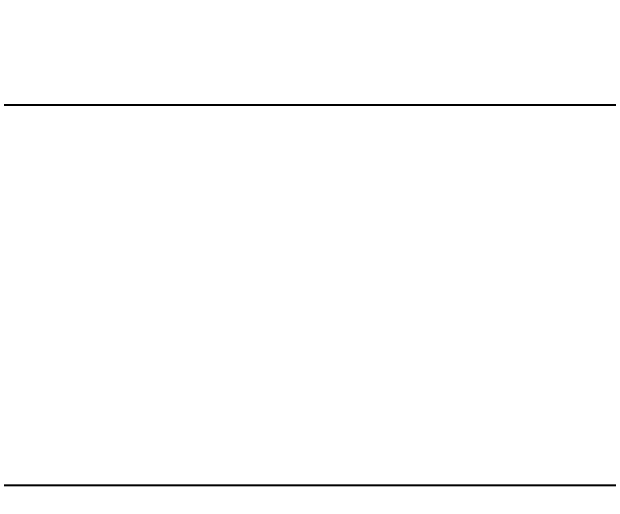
# Model space of a CAD drawing. Header units: metres. Extents: x 198 to 412, y -54 to 17.
# Drawn here: x 251.58774 to 251.61914, y -23.62873 to -23.60292 of the extents above; entities that cross this region are included whole.
import ezdxf

# ---------------------------------------------------------------- set-up
doc = ezdxf.new("R2010")
doc.units = ezdxf.units.M
doc.header["$LTSCALE"] = 10
doc.layers.add('01', color=1, linetype='Continuous')
doc.layers.add('TCOTA', color=1, linetype='Continuous')
doc.styles.add('ARIAL', font='arial.ttf')
doc.dimstyles.new('ST-COTA-25', dxfattribs={"dimscale": 0.25, "dimtxt": 0.18, "dimasz": 0.1, "dimexe": 0.18, "dimexo": 0.0625, "dimgap": 0.09, "dimtad": 1, "dimzin": 4, "dimdsep": 46, "dimtxsty": 'ARIAL', "dimblk1": 'COTA_N', "dimblk2": 'COTA_N', "dimsah": 1, "dimcen": 0.09, "dimclrd": 8, "dimclre": 8, "dimclrt": 1, "dimadec": 0, "dimazin": 0, "dimtfac": 1, "dimtix": 1, "dimtmove": 0, "dimatfit": 3, "dimldrblk": 'COTA_N', "dimfxl": 0.18, "dimtolj": 1, "dimtzin": 0, "dimarcsym": 0})

# ---------------------------------------------------------------- blocks, each defined once
blk = doc.blocks.new('COTA_N')
for p, q in [((0, 0.5), (0, -0.5)), ((-1, 0), (0, 0))]:
    blk.add_line(p, q)
at = {"color": 3, "const_width": 0.065}
blk.add_lwpolyline([(0.1414, 0.1414), (0.2828, 0.2828), (0, 0), (-0.1414, -0.1414), (-0.2828, -0.2828)], dxfattribs=at)
blk = doc.blocks.new('*D518')
at = {"layer": 'Defpoints', "color": 0, "transparency": 16777216}
for p in [(251.173954, -23.57783), (251.627435, -23.62783), (251.627435, -23.675851)]:
    blk.add_point(p, dxfattribs=at)
at = {"layer": 'TCOTA', "color": 8, "lineweight": -2, "transparency": 16777216}
for p, q in [((251.173954, -23.593455), (251.173954, -23.720851)), ((251.627435, -23.643455), (251.627435, -23.720851)), ((251.198954, -23.675851), (251.602435, -23.675851))]:
    blk.add_line(p, q, dxfattribs=at)
at = {"layer": 'TCOTA', "color": 8, "lineweight": -2, "transparency": 16777216, "xscale": 0.025, "yscale": 0.025, "zscale": 0.025, "rotation": 180}
blk.add_blockref('COTA_N', (251.173954, -23.675851), dxfattribs=at)
at = {"layer": 'TCOTA', "color": 8, "lineweight": -2, "transparency": 16777216, "xscale": 0.025, "yscale": 0.025, "zscale": 0.025}
blk.add_blockref('COTA_N', (251.627435, -23.675851), dxfattribs=at)
at = {"layer": 'TCOTA', "color": 1, "transparency": 16777216, "insert": (251.400695, -23.630467), "char_height": 0.045, "attachment_point": 5, "style": 'ARIAL'}
blk.add_mtext('\\A1;.45', dxfattribs=at)

msp = doc.modelspace()

# ---------------------------------------------------------------- linework, layer by layer
at = {"layer": '01'}
msp.add_lwpolyline([(251.817435, -23.58283), (251.817435, -23.60783), (251.437435, -23.60783), (251.437435, -23.58283), (251.417435, -23.58283), (251.417435, -23.62783), (251.837435, -23.62783), (251.837435, -23.58283), (251.817435, -23.58283)], dxfattribs=at)

# ---------------------------------------------------------------- dimensions: what is measured, and where the dimension line sits
at = {"layer": 'TCOTA'}
dim = msp.add_linear_dim(base=(251.627435, -23.675851), p1=(251.173954, -23.57783), p2=(251.627435, -23.62783), angle=180, dimstyle='ST-COTA-25', dxfattribs=at)
dim.commit()
dim.dimension.update_dxf_attribs({"geometry": '*D518', "text_midpoint": (251.400695, -23.630467)})

doc.saveas('drawing.dxf')
